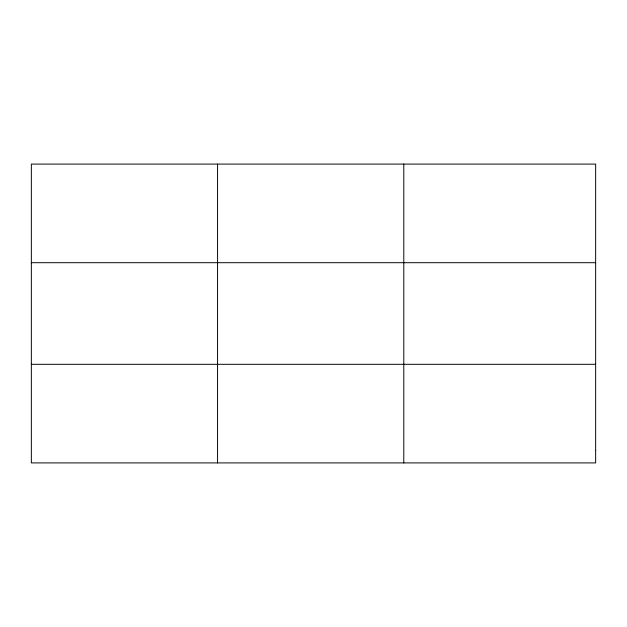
<?xml version="1.0" encoding="UTF-8"?>
<svg xmlns="http://www.w3.org/2000/svg" width="627" height="627" viewBox="0 0 627 627"><rect width="100%" height="100%" fill="white"/><g stroke="black" fill="none" stroke-linecap="round" stroke-linejoin="round"><path stroke-width="0.94" d="M403.788 164.086L403.788 462.914M31.35 262.697L595.65 262.697M31.35 364.303L595.65 364.303M217.569 164.086L217.569 462.914M595.65 450.594L595.65 462.914L31.35 462.914L31.35 164.086L595.65 164.086L595.65 450.594"/></g></svg>
